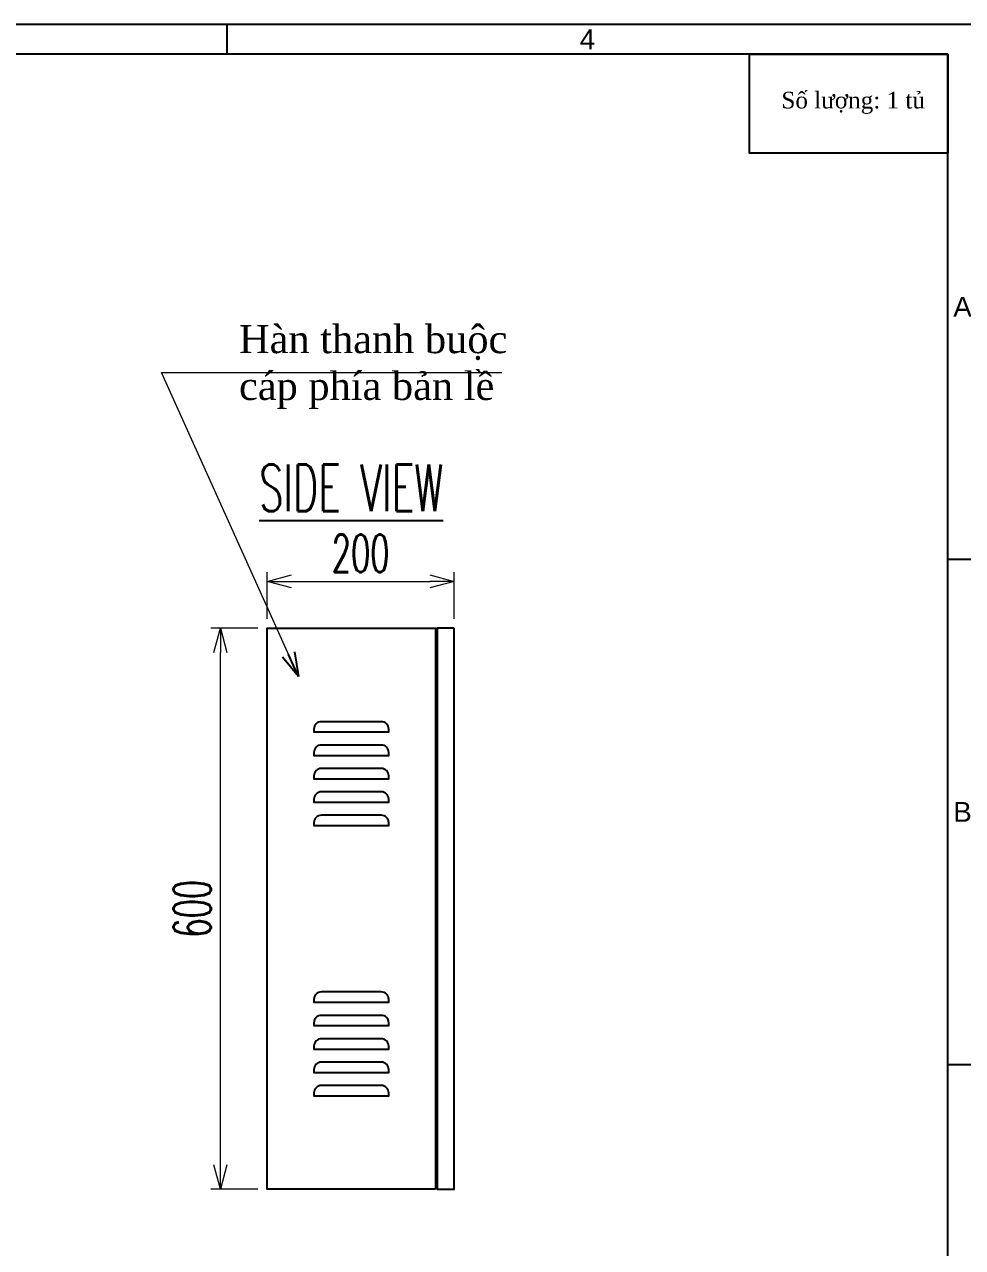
# Model space of a CAD drawing. Header units: millimetres. Extents: x -104279 to -34270, y 22549 to 46153.
# Drawn here: x -102153 to -101150, y 44846 to 46153 of the extents above; entities that cross this region are included whole.
import ezdxf
from ezdxf.enums import TextEntityAlignment as Align

# ---------------------------------------------------------------- set-up
doc = ezdxf.new("R2010")
doc.units = ezdxf.units.MM
doc.header["$LTSCALE"] = 3
for name, color, linetype in [('1-EMC-ACESS', 4, 'Continuous'), ('@.TEXT', 7, 'Continuous'), ('@.VISIBLE', 7, 'Continuous'), ('dim', 7, 'Continuous')]:
    doc.layers.add(name, color=color, linetype=linetype)
doc.styles.add('Ann_w01', font='romans.shx', dxfattribs={"width": 0.6, "bigfont": 'chineset.shx'})
doc.styles.add('Arial', font='arial.ttf')
doc.dimstyles.new('Dim 01_SC20', dxfattribs={"dimscale": 20, "dimtxt": 2, "dimasz": 1.3, "dimexe": 0.5, "dimexo": 0.5, "dimgap": 0.5, "dimtad": 1, "dimdec": 1, "dimzin": 12, "dimdsep": 46, "dimtxsty": 'Ann_w01', "dimblk": 'OPEN30', "dimcen": 1.5, "dimclrd": 6, "dimclre": 6, "dimclrt": 3, "dimadec": 1, "dimazin": 3, "dimtm": 1e-09, "dimtfac": 1, "dimtdec": 1, "dimtix": 1, "dimtmove": 0, "dimatfit": 3, "dimldrblk": 'OPEN30', "dimfxl": 0, "dimtolj": 1, "dimlwd": 20, "dimlwe": 20, "dimarcsym": 0})

# ---------------------------------------------------------------- blocks, each defined once
blk = doc.blocks.new('KHUNG BAN VE (Made by Tung)')
at = {"layer": '@.VISIBLE', "color": 8}
for p, q in [((221.25, 207), (221.25, 210)), ((294, 156), (297, 156)), ((294, 105), (297, 105))]:
    blk.add_line(p, q, dxfattribs=at)
for points in [[(0, 0), (297, 0), (297, 210), (0, 210)], [(3, 3), (294, 3), (294, 207), (3, 207)]]:
    blk.add_lwpolyline(points, close=True, dxfattribs=at)
at = {"layer": '@.TEXT', "color": 1, "style": 'Arial'}
for s, p in [('4', (257.625, 208.5)), ('A', (295.5, 181.5)), ('B', (295.5, 130.5))]:
    blk.add_text(s, height=2, dxfattribs=at).set_placement(p, align=Align.MIDDLE_CENTER)
for tag, height, p in [('DESIGNER_NAME', 2, (38, 15.5)), ('PROJECT_CODE', 2, (258.5, 15.5)), ('SCALE', 2, (289, 15.5)), ('APPROVED_NAME', 2, (38, 10.5)), ('CUSTOMER_NAME', 2, (258.5, 10.5)), ('PAGE', 2, (289, 10.5)), ('DRAWING_NAME', 4, (173, 8)), ('TOTAL', 2, (289, 5.5))]:
    blk.add_attdef(tag, text='', height=height, dxfattribs=at).set_placement(p, align=Align.MIDDLE_CENTER)
blk = doc.blocks.new('_Open30')
at = {"color": 0, "linetype": 'ByBlock', "lineweight": -2}
for p, q in [((-1, 0.268), (0, 0)), ((0, 0), (-1, -0.268)), ((0, 0), (-1, 0))]:
    blk.add_line(p, q, dxfattribs=at)
blk = doc.blocks.new('*D675')
at = {"layer": '@.VISIBLE', "color": 6, "lineweight": 20}
for p, q in [((-101903.1, 45507.9), (-101953.1, 45507.9)), ((-101943.1, 44933.9), (-101943.1, 45481.9)), ((-101903.1, 44907.9), (-101953.1, 44907.9))]:
    blk.add_line(p, q, dxfattribs=at)
at = {"layer": 'Defpoints', "color": 0}
for p in [(-101943.1, 45507.9), (-101893.1, 45507.9), (-101893.1, 44907.9)]:
    blk.add_point(p, dxfattribs=at)
at = {"layer": '@.VISIBLE', "color": 6, "lineweight": 20, "xscale": 26, "yscale": 26, "zscale": 26}
for p, rotation in [((-101943.1, 45507.9), 90), ((-101943.1, 44907.9), 270)]:
    blk.add_blockref('_Open30', p, dxfattribs=dict(at, rotation=rotation))
at = {"layer": '@.VISIBLE', "color": 3, "insert": (-101973.1, 45207.9), "char_height": 40, "attachment_point": 5, "rotation": 90, "style": 'Ann_w01'}
blk.add_mtext('\\A1;600', dxfattribs=at)
blk = doc.blocks.new('*D676')
at = {"layer": '@.VISIBLE', "color": 6, "lineweight": 20}
for p, q in [((-101893.1, 45517.9), (-101893.1, 45567.9)), ((-101693.1, 45517.9), (-101693.1, 45567.9)), ((-101867.1, 45557.9), (-101719.1, 45557.9))]:
    blk.add_line(p, q, dxfattribs=at)
at = {"layer": 'Defpoints', "color": 0}
for p in [(-101693.1, 45557.9), (-101893.1, 45507.9), (-101693.1, 45507.9)]:
    blk.add_point(p, dxfattribs=at)
at = {"layer": '@.VISIBLE', "color": 6, "lineweight": 20, "xscale": 26, "yscale": 26, "zscale": 26, "rotation": 180}
blk.add_blockref('_Open30', (-101893.1, 45557.9), dxfattribs=at)
at = {"layer": '@.VISIBLE', "color": 6, "lineweight": 20, "xscale": 26, "yscale": 26, "zscale": 26}
blk.add_blockref('_Open30', (-101693.1, 45557.9), dxfattribs=at)
at = {"layer": '@.VISIBLE', "color": 3, "insert": (-101793.1, 45587.9), "char_height": 40, "attachment_point": 5, "style": 'Ann_w01'}
blk.add_mtext('\\A1;200', dxfattribs=at)
blk = doc.blocks.new('*U673')
at = {"color": 2}
blk.add_lwpolyline([(32, 5.5), (-32, 5.5, 0.414214), (-40, -2.5), (-40, -5.5), (40, -5.5), (40, -2.5, 0.414214)], format="xyb", close=True, dxfattribs=at)
blk = doc.blocks.new('*U674')
at = {"color": 0, "linetype": 'ByBlock', "lineweight": -2}
for p in [(0, 100), (0, 75), (0, 50), (0, 25), (0, 0)]:
    blk.add_blockref('*U673', p, dxfattribs=at)
blk = doc.blocks.new('*U671')
at = {"color": 2}
blk.add_lwpolyline([(32, 5.5), (-32, 5.5, 0.414214), (-40, -2.5), (-40, -5.5), (40, -5.5), (40, -2.5, 0.414214)], format="xyb", close=True, dxfattribs=at)
blk = doc.blocks.new('*U672')
at = {"color": 0, "linetype": 'ByBlock', "lineweight": -2}
for p in [(0, 100), (0, 75), (0, 50), (0, 25), (0, 0)]:
    blk.add_blockref('*U671', p, dxfattribs=at)

msp = doc.modelspace()

# ---------------------------------------------------------------- linework, layer by layer
msp.add_lwpolyline([(-101377.26, 46121.56), (-101165.45, 46121.56), (-101165.45, 46015.68), (-101377.26, 46015.68)], close=True)
at = {"layer": '@.VISIBLE'}
msp.add_lwpolyline([(-101713.1, 44907.87), (-101893.1, 44907.87), (-101893.1, 45507.87), (-101713.1, 45507.87)], close=True, dxfattribs=at)
at = {"layer": '@.VISIBLE', "color": 4}
msp.add_lwpolyline([(-101693.1, 45507.87), (-101711.1, 45507.87), (-101711.1, 44907.87), (-101693.1, 44907.87)], close=True, dxfattribs=at)

# ---------------------------------------------------------------- block references
for name, p in [('*U672', (-101803.1, 45302.37)), ('*U674', (-101803.1, 45013.37))]:
    msp.add_blockref(name, p)
at = {"layer": '@.VISIBLE', "xscale": 10.59000846503857, "yscale": 10.59000846503857, "zscale": 10.59000846503857}
msp.add_blockref('KHUNG BAN VE (Made by Tung)', (-104278.91, 43929.43), dxfattribs=at)

# ---------------------------------------------------------------- texts
at = {"insert": (-101923.14, 45831.89), "char_height": 30, "attachment_point": 1, "style": 'Ann_w01'}
msp.add_mtext_dynamic_manual_height_columns('{\\fTimes New Roman|b0|i0|c0|p18;\\W1;Hàn thanh buộc cáp phía bản lề}', width=338.5833, gutter_width=99.2, heights=[0], dxfattribs=at)
at = {"layer": '1-EMC-ACESS', "color": 1, "linetype": 'ByBlock', "lineweight": -2, "insert": (-101266.48, 46081.33), "char_height": 17.7912, "width": 272.49, "attachment_point": 2, "style": 'Arial'}
msp.add_mtext('{\\fTimes New Roman|b0|i0|c163|p18;\\C7;Số lượng: 1 tủ }', dxfattribs=at)
at = {"layer": 'dim', "color": 2, "insert": (-101803.1, 45657.87), "char_height": 50, "attachment_point": 5, "style": 'Ann_w01'}
msp.add_mtext('\\A1;{\\LSIDE VIEW}', dxfattribs=at)

# ---------------------------------------------------------------- dimensions: what is measured, and where the dimension line sits
at = {"layer": '@.VISIBLE'}
dim = msp.add_linear_dim(base=(-101693.1, 45557.87), p1=(-101893.1, 45507.87), p2=(-101693.1, 45507.87), dimstyle='Dim 01_SC20', dxfattribs=at)
dim.commit()
dim.dimension.update_dxf_attribs({"geometry": '*D676', "text_midpoint": (-101793.1, 45587.87)})
dim = msp.add_linear_dim(base=(-101943.1, 45507.87), p1=(-101893.1, 44907.87), p2=(-101893.1, 45507.87), angle=90, dimstyle='Dim 01_SC20', dxfattribs=at)
dim.commit()
dim.dimension.update_dxf_attribs({"geometry": '*D675', "text_midpoint": (-101973.1, 45207.87)})

# ---------------------------------------------------------------- leaders
msp.add_leader([(-101859.62, 45456.05), (-102005.87, 45781.22), (-101642.22, 45781.22)], dimstyle='Dim 01_SC20', override={"dimgap": 0.5, "dimtad": 0})

doc.saveas('drawing.dxf')
